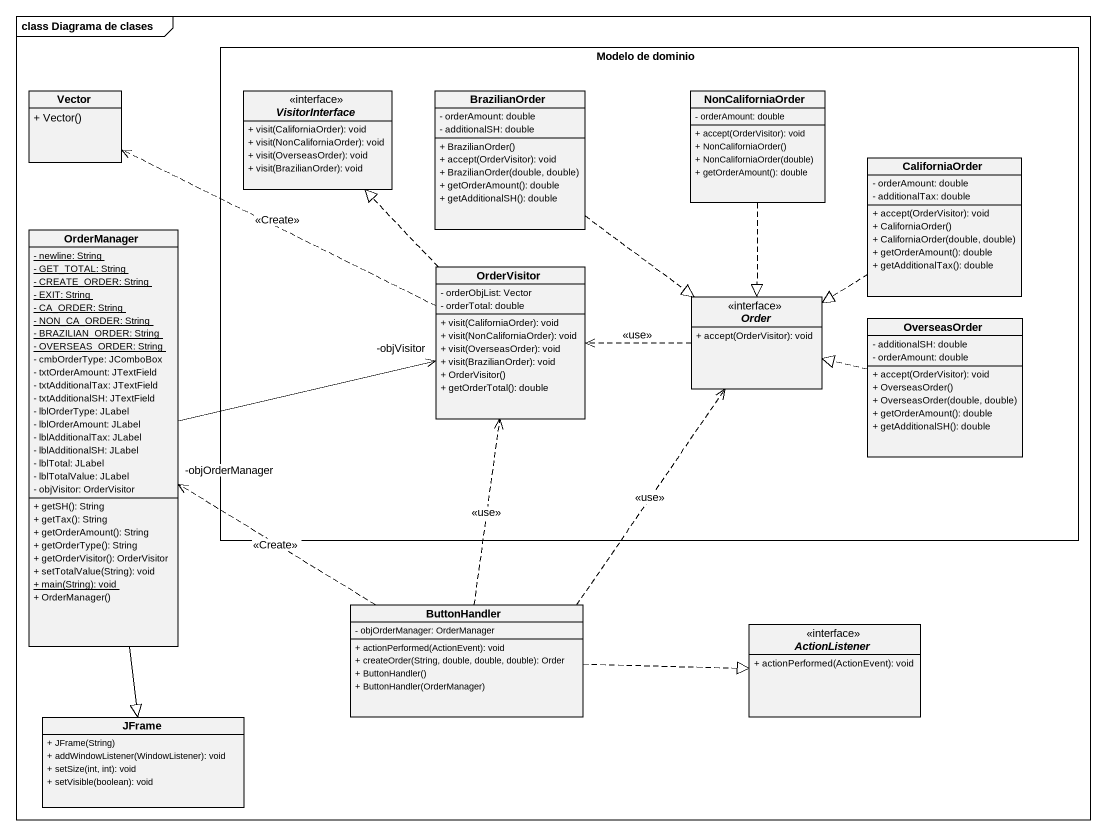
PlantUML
@startuml
mainframe class Diagrama de clases
hide circle
hide empty members
skinparam classAttributeIconSize 0
rectangle "Modelo de dominio" as Modelo_de_dominio {
  interface VisitorInterface {
    + visit(CaliforniaOrder): void
    + visit(NonCaliforniaOrder): void
    + visit(OverseasOrder): void
    + visit(BrazilianOrder): void
  }
  class BrazilianOrder {
    - orderAmount: double
    - additionalSH: double
    + BrazilianOrder()
    + accept(OrderVisitor): void
    + BrazilianOrder(double, double)
    + getOrderAmount(): double
    + getAdditionalSH(): double
  }
  class NonCaliforniaOrder {
    - orderAmount: double
    + accept(OrderVisitor): void
    + NonCaliforniaOrder()
    + NonCaliforniaOrder(double)
    + getOrderAmount(): double
  }
  class CaliforniaOrder {
    - orderAmount: double
    - additionalTax: double
    + accept(OrderVisitor): void
    + CaliforniaOrder()
    + CaliforniaOrder(double, double)
    + getOrderAmount(): double
    + getAdditionalTax(): double
  }
  class OrderVisitor {
    - orderObjList: Vector
    - orderTotal: double
    + visit(CaliforniaOrder): void
    + visit(NonCaliforniaOrder): void
    + visit(OverseasOrder): void
    + visit(BrazilianOrder): void
    + OrderVisitor()
    + getOrderTotal(): double
  }
  interface Order {
    + accept(OrderVisitor): void
  }
  class OverseasOrder {
    - additionalSH: double
    - orderAmount: double
    + accept(OrderVisitor): void
    + OverseasOrder()
    + OverseasOrder(double, double)
    + getOrderAmount(): double
    + getAdditionalSH(): double
  }
}
class Vector {
  + Vector()
}
class OrderManager {
  {static} - newline: String
  {static} - GET_TOTAL: String
  {static} - CREATE_ORDER: String
  {static} - EXIT: String
  {static} - CA_ORDER: String
  {static} - NON_CA_ORDER: String
  {static} - BRAZILIAN_ORDER: String
  {static} - OVERSEAS_ORDER: String
  - cmbOrderType: JComboBox
  - txtOrderAmount: JTextField
  - txtAdditionalTax: JTextField
  - txtAdditionalSH: JTextField
  - lblOrderType: JLabel
  - lblOrderAmount: JLabel
  - lblAdditionalTax: JLabel
  - lblAdditionalSH: JLabel
  - lblTotal: JLabel
  - lblTotalValue: JLabel
  - objVisitor: OrderVisitor
  + getSH(): String
  + getTax(): String
  + getOrderAmount(): String
  + getOrderType(): String
  + getOrderVisitor(): OrderVisitor
  + setTotalValue(String): void
  {static} + main(String): void
  + OrderManager()
}
class ButtonHandler {
  - objOrderManager: OrderManager
  + actionPerformed(ActionEvent): void
  + createOrder(String, double, double, double): Order
  + ButtonHandler()
  + ButtonHandler(OrderManager)
}
interface ActionListener {
  + actionPerformed(ActionEvent): void
}
class JFrame {
  + JFrame(String)
  + addWindowListener(WindowListener): void
  + setSize(int, int): void
  + setVisible(boolean): void
}
BrazilianOrder ..|> Order
NonCaliforniaOrder ..|> Order
CaliforniaOrder ..|> Order
OrderManager -right-> "-objVisitor" OrderVisitor
OrderManager --|> JFrame
OrderVisitor .left.> Vector : <<Create>>
OrderVisitor .up.|> VisitorInterface
Order .left.> OrderVisitor : <<use>>
OverseasOrder .left.|> Order
ButtonHandler .up.> "-objOrderManager" OrderManager : <<Create>>
ButtonHandler .up.> OrderVisitor : <<use>>
ButtonHandler .up.> Order : <<use>>
ButtonHandler .right.|> ActionListener
@enduml
